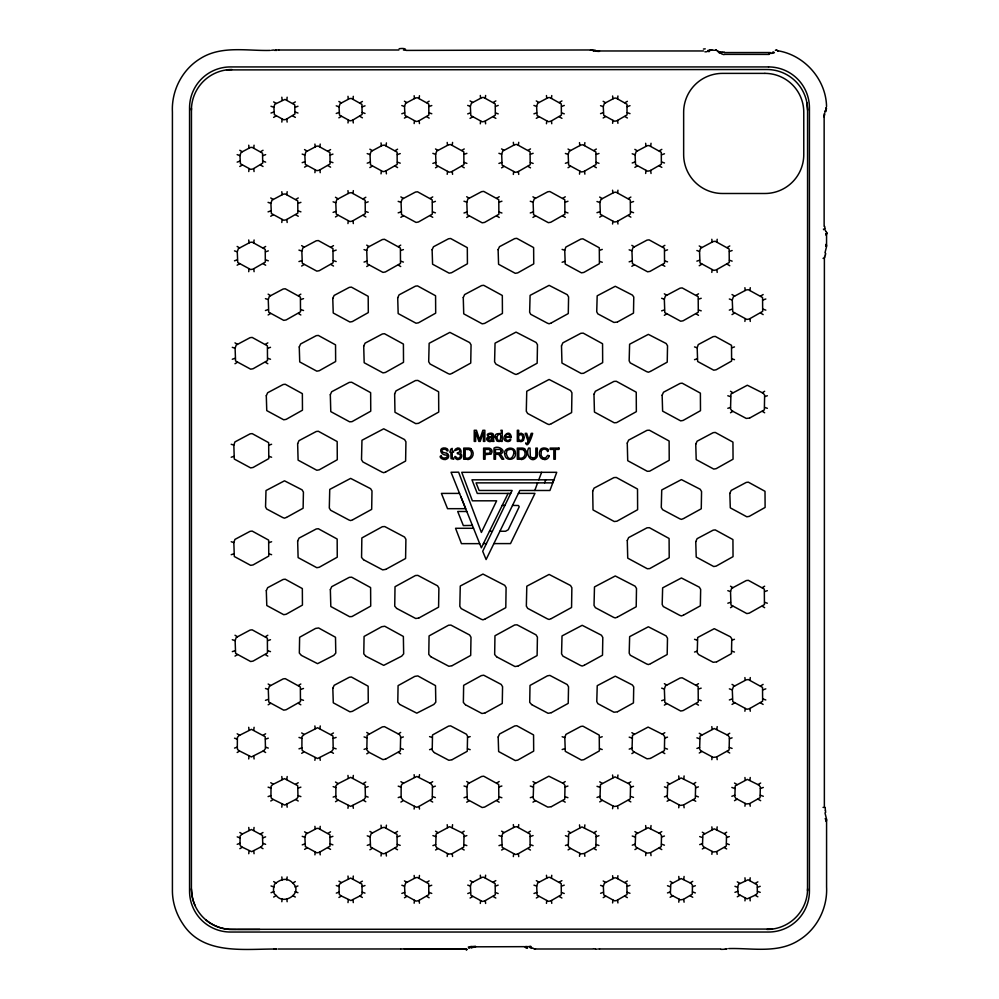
<?xml version="1.0" encoding="UTF-8"?>
<svg xmlns="http://www.w3.org/2000/svg" width="999" height="999" viewBox="0 0 999 999"><rect width="100%" height="100%" fill="white"/><g stroke="black" fill="none" stroke-linecap="round" stroke-linejoin="round"><path stroke-width="1.5" d="M233.828 445.117L234.927 441.92L250.075 433.866L252.16 433.616L268.669 442.657L268.781 458.628L253.059 467.482L250.649 467.894L234.29 459.053L233.828 445.117L231.206 444.28M233.841 542.582L234.94 539.398L250.075 531.331L252.16 531.081L268.656 540.122L268.768 556.081L253.059 564.934L250.649 565.347L234.303 556.505L233.841 542.582L231.219 541.745M235.102 348.251L236.201 345.067L250.075 337.674L252.16 337.425L267.395 345.804L267.507 360.564L253.059 368.756L250.649 369.168L235.564 360.989L235.102 348.251L232.292 347.327M235.127 640.646L236.226 637.462L250.075 630.082L252.16 629.832L267.37 638.199L267.47 652.934L253.059 661.101L250.649 661.513L235.589 653.358L235.127 640.646L232.317 639.722M237.275 251.823L238.361 248.626L250.075 242.395L252.16 242.145L265.222 249.363L265.334 262.088L253.059 269.118L250.649 269.53L237.737 262.5L237.275 251.823L234.503 250.874M239.31 750.836L237.637 749.587L237.312 747.876L237.387 737.412L238.986 735.601L251.411 729.332L265.185 736.688L265.472 748.551L263.823 750.661L251.411 756.942L239.66 751.023L237.188 752.497M239.972 155.632L241.059 152.435L250.374 147.49L252.16 147.377L262.525 153.172L262.725 163.112L253.059 168.956L250.649 169.368L240.434 163.774L239.972 155.632L237.163 154.633M242.02 847.027L240.334 845.766L240.022 844.068L240.085 836.151L241.696 834.34L251.411 829.495L262.475 835.414L262.762 844.742L261.426 846.677L251.648 851.672L242.357 847.202L239.835 848.675M268.256 299.563L269.355 296.366L283.154 289.023L285.239 288.773L300.399 297.103L300.512 311.8L286.139 319.942L283.728 320.354L268.719 312.225L268.256 299.563L265.434 298.639M268.294 689.422L269.393 686.226L283.154 678.908L285.239 678.646L300.349 686.962L300.462 701.623L286.139 709.74L283.728 710.152L268.756 702.047L268.294 689.422L265.472 688.486M270.904 203.346L271.99 200.162L283.154 194.218L285.239 193.956L297.752 200.899L297.864 213.099L286.139 219.83L283.728 220.242L271.366 213.511L270.904 203.346L268.057 202.36M272.952 799.312L271.266 798.051L270.954 796.353L271.016 786.413L272.627 784.602L284.49 778.621L297.702 785.676L297.989 797.027L296.653 798.963L284.727 805.094L273.289 799.487L270.754 800.998M273.901 107.305L274.75 104.283L284.977 99.413L294.755 104.845L294.942 113.986L286.139 119.368L283.728 119.793L274.363 114.648L273.901 107.305L270.991 106.256M275.949 895.354C272.327 893.356 273.414 887.449 274.588 884.165C280.182 879.282 287.25 876.797 293.019 883.291C303.284 892.969 283.853 905.818 276.286 895.529L273.664 897.052M301.835 251.074L302.934 247.877L316.233 240.796L318.319 240.547L332.967 248.614L333.079 262.837L319.218 270.717L316.808 271.129L302.297 263.261L301.835 251.074L298.951 250.1M303.883 751.585L302.197 750.336L301.885 747.876L301.96 736.663L303.883 734.677L317.57 727.734L332.929 735.938L333.216 749.3L331.568 751.41L317.57 758.528L304.22 751.772L301.686 753.321M304.832 155.02L305.931 151.836L316.533 146.204L318.319 146.091L329.97 152.572L330.082 163.961L319.218 170.242L316.808 170.654L305.307 164.385L304.832 155.02L302.185 154.096M304.895 837.274L305.981 834.078L316.533 828.483L318.319 828.371L329.92 834.814L330.02 846.153L319.218 852.409L316.808 852.821L305.357 846.578L304.895 837.274L302.235 836.338M335.789 202.747L336.875 199.563L349.3 192.944L351.398 192.682L365.172 200.3L365.284 213.699L352.297 221.104L349.887 221.528L336.251 214.111L335.789 202.747L333.104 201.835M337.837 799.899L336.163 798.651L335.839 796.952L335.914 785.813L337.512 784.003L350.637 777.347L365.122 785.077L365.409 797.627L363.773 799.724L350.637 806.38L338.174 800.087L335.514 801.697M339.036 106.818L340.135 103.634L349.6 98.601L351.398 98.476L361.925 104.371L362.125 114.46L352.297 120.392L349.887 120.804L339.498 115.122L339.036 106.818L336.251 105.832M341.096 895.828L339.41 894.58L339.098 892.869L339.161 884.802L340.771 882.991L350.637 878.059L361.875 884.078L362.162 893.543L360.826 895.479L350.886 900.561L341.433 896.016L338.923 897.477M366.733 250.474L367.832 247.29L382.38 239.535L384.478 239.285L400.387 248.027L400.487 263.424L385.377 271.965L382.967 272.377L367.195 263.848L366.733 250.474L364.036 249.6M368.793 752.172L366.82 749.899L367.108 735.351L382.38 726.897L384.478 726.635L399.55 734.615L400.636 736.7L400.324 750.923L386.064 758.853M370.03 154.57L371.128 151.386L382.38 145.379L384.478 145.13L397.09 152.11L397.202 164.41L385.377 171.204L382.967 171.616L370.492 164.835L370.03 154.57L367.207 153.596M370.092 836.812L371.178 833.628L382.38 827.659L384.478 827.409L397.028 834.365L397.14 846.603L385.377 853.371L382.967 853.783L370.554 847.027L370.092 836.812L367.257 835.838M401.061 202.335L402.147 199.138L415.459 192.058L417.557 191.796L432.217 199.875L432.33 214.111L418.456 221.99L416.046 222.415L401.523 214.535L401.061 202.335L398.176 201.373M403.121 800.324L401.123 797.714L401.148 785.689L402.21 783.928L416.795 776.46L430.482 783.403L432.455 785.689L432.267 798.85L419.143 806.33L419.493 809.053M404.508 106.493L405.606 103.309L415.759 97.914L417.557 97.79L428.771 104.046L428.883 115.022L418.456 121.079L416.046 121.491L404.97 115.447L404.508 106.493L401.798 105.544M404.558 886.2L405.656 883.016L415.759 877.646L417.557 877.534L428.708 883.753L428.821 894.679L418.456 900.698L416.046 901.11L405.032 895.104L404.558 886.2L401.848 885.251M434.178 752.534L432.217 750.249L432.505 734.989L448.539 726.123L450.636 725.873L466.483 734.253L467.557 736.338L467.257 751.285L452.222 759.615M435.626 154.308L436.713 151.111L448.539 144.818L450.636 144.555L463.811 151.848L463.923 164.685L451.536 171.778L449.125 172.19L436.088 165.097L435.626 154.308L432.867 153.359M451.873 853.758L448.539 854.095L436.775 847.826L435.714 846.066L436.138 833.89L449.637 826.697L462.699 833.191L464.036 835.127L463.748 847.09L452.222 853.571L452.572 856.505M466.808 202.148L467.907 198.951L481.618 191.646L483.716 191.396L498.776 199.688L498.888 214.298L484.615 222.402L482.192 222.814L467.27 214.723L466.808 202.148L463.986 201.211M466.87 786.925L467.969 783.74L481.618 776.473L483.716 776.211L498.713 784.477L498.826 799.038L484.615 807.092L482.192 807.517L467.332 799.45L466.87 786.925L464.036 785.988M470.354 106.356L471.453 103.159L481.918 97.602L483.716 97.49L495.229 103.896L495.342 115.172L484.615 121.379L482.192 121.803L470.816 115.584L470.354 106.356L467.682 105.419M470.417 886.063L471.516 882.866L481.918 877.347L483.716 877.234L495.167 883.603L495.279 894.817L484.615 900.998L482.192 901.423L470.879 895.241L470.417 886.063L467.744 885.114M501.66 154.246L502.759 151.061L514.697 144.693L516.783 144.443L530.082 151.798L530.194 164.735L517.694 171.89L515.272 172.303L502.122 165.16L501.66 154.246L498.926 153.309M501.723 836.5L502.822 833.303L514.697 826.972L516.783 826.722L530.019 834.04L530.132 846.927L517.694 854.045L515.272 854.47L502.185 847.352L501.723 836.5L498.976 835.551M533.104 202.21L534.203 199.013L547.777 191.783L549.862 191.533L564.797 199.75L564.91 214.236L550.761 222.265L548.351 222.677L533.566 214.66L533.104 202.21L530.257 201.261M551.098 806.78L547.777 807.117L534.527 800.099L533.191 798.164L533.628 784.34L548.863 776.211L563.686 783.628L565.022 785.564L564.735 799.188L551.448 806.605M536.613 106.406L537.712 103.209L548.076 97.702L549.862 97.59L561.288 103.946L561.401 115.122L550.761 121.279L548.351 121.691L537.075 115.547L536.613 106.406L533.928 105.457M536.675 886.113L537.774 882.916L548.076 877.447L549.862 877.334L561.226 883.653L561.338 894.779L550.761 900.898L548.351 901.323L537.137 895.191L536.675 886.113L533.99 885.164M564.747 250.262L565.846 247.078L580.856 239.086L582.941 238.836L599.3 247.802L599.412 263.649L583.841 272.427L581.43 272.839L565.209 264.061L564.747 250.262L562.112 249.413M564.81 737.587L565.909 734.402L580.856 726.435L582.941 726.186L599.25 735.139L599.363 750.911L583.841 759.665L581.43 760.077L565.272 751.335L564.81 737.587L562.162 736.738M568.169 154.408L569.255 151.224L580.856 145.042L582.941 144.793L595.891 151.96L596.003 164.573L583.841 171.541L581.43 171.953L568.631 164.997L568.169 154.408L565.384 153.459M584.178 853.533L580.856 853.87L569.318 847.714L568.256 845.953L568.681 834.003L581.942 826.935L594.78 833.303L596.116 835.226L595.841 846.99L584.527 853.346L584.877 856.305M599.912 202.51L601.011 199.325L613.935 192.445L616.021 192.195L630.307 200.062L630.406 213.936L616.92 221.603L614.51 222.015L600.374 214.348L599.912 202.51L596.977 201.523M617.257 806.131L613.935 806.468L601.061 799.612L599.999 797.851L600.436 784.64L615.022 776.872L629.195 783.94L630.531 785.876L630.244 798.888L617.607 805.943L617.956 808.715M603.271 106.643L604.37 103.446L614.235 98.202L616.021 98.089L626.947 104.183L627.047 114.885L616.608 120.941L614.51 121.191L603.733 115.31L603.271 106.643L600.536 105.669M603.334 886.35L604.42 883.153L614.235 877.946L616.021 877.834L626.885 883.89L626.997 894.542L616.608 900.561L614.51 900.823L603.796 894.954L603.334 886.35L600.586 885.364M631.942 250.749L633.029 247.565L647.015 240.122L649.1 239.86L664.435 248.289L664.547 263.162L649.999 271.391L647.589 271.803L632.404 263.574L631.942 250.749L629.145 249.837M650.337 758.466L647.015 758.803L633.366 751.56L632.03 749.625L632.454 735.414L648.101 727.085L663.324 734.715L664.672 736.65L664.385 750.649L650.686 758.278M635.089 154.783L636.188 151.586L647.315 145.679L649.1 145.567L661.276 152.323L661.388 164.211L649.999 170.767L647.589 171.179L635.551 164.623L635.089 154.783L632.205 153.771M650.337 852.759L647.015 853.096L636.238 847.352L635.189 845.591L635.614 834.365L648.101 827.709L660.164 833.666L661.513 835.589L661.226 846.628L650.686 852.572L651.036 855.644M664.335 299.163L665.421 295.966L680.082 288.162L682.18 287.912L698.189 296.703L698.301 312.212L683.079 320.804L680.669 321.216L664.797 312.625L664.335 299.163L661.638 298.289M664.372 689.023L665.471 685.826L680.082 678.046L682.18 677.797L698.151 686.563L698.264 702.022L683.079 710.601L680.669 711.013L664.834 702.447L664.372 689.023L661.675 688.149M683.416 805.044L680.082 805.381L668.306 799.1L667.245 797.339L667.669 785.152L681.181 777.959L694.268 784.452L695.604 786.388L695.316 798.376L683.766 804.857L684.115 807.779M683.416 899.375L680.381 899.849L671.44 895.092L670.379 893.331L670.804 884.09L681.181 878.558L691.133 883.391L692.469 885.326L692.295 894.13L683.766 899.187L684.078 902.184M697.177 347.777L698.264 344.58L713.161 336.651L715.259 336.401L731.505 345.317L731.618 361.051L716.158 369.767L713.748 370.192L697.639 361.476L697.177 347.777L694.517 346.915M716.495 661.937L713.161 662.275L698.576 654.545L697.24 652.609L697.664 637.512L714.26 628.683L730.419 636.813L731.768 638.748L731.48 653.633L716.845 661.763M699.537 251.423L700.624 248.239L713.161 241.558L715.259 241.308L729.145 248.976L729.258 262.475L716.158 269.942L713.748 270.367L699.999 262.899L699.537 251.423L696.865 250.524M716.495 757.03L713.161 757.367L700.674 750.711L699.612 748.95L700.037 736.088L714.26 728.521L728.046 735.389L729.395 737.324L729.108 749.974L716.845 756.842L717.195 759.665M716.495 851.623L713.161 851.96L703.533 846.827L702.472 845.067L702.896 834.902L714.26 828.833L725.199 834.19L726.535 836.126L726.248 846.091L716.845 851.448L717.157 854.32M749.575 418.082L746.241 418.419L731.867 410.789L730.531 408.853L730.956 393.968L747.339 385.239L763.286 393.256L764.635 395.192L764.347 409.89L749.924 417.894M730.519 591.545L731.618 588.361L746.241 580.569L748.338 580.319L764.322 589.098L764.435 604.57L749.238 613.161L746.827 613.573L730.981 604.994L730.519 591.545L727.821 590.671M732.267 300L733.366 296.803L746.241 289.947L748.338 289.698L762.562 297.54L762.674 311.363L749.238 319.018L746.827 319.43L732.742 311.788L732.267 300L729.32 299.001M732.304 689.859L733.403 686.663L746.241 679.832L748.338 679.57L762.524 687.399L762.637 701.186L749.238 708.815L746.827 709.24L732.766 701.61L732.304 689.859L729.357 688.86M749.575 803.621L746.241 803.958L735.888 798.438L734.827 796.678L735.252 785.826L747.339 779.382L759.003 785.127L760.339 787.062L760.052 797.702L749.924 803.433L750.237 806.218M737.662 887.299L738.511 884.277L748.076 879.769L757.18 884.839L757.379 893.343L755.494 895.067L747.09 898.888L738.298 894.192L737.662 887.299L734.952 886.313M824.15 117.308L824.138 226.411M824.387 257.03L824.362 807.392L823.064 807.392M824.974 252.884L826.548 246.616L826.573 233.504M195.13 905.656A40.447 40.447 0 0 1 192.208 896.29L191.408 888.823L191.458 108.179M807.529 890.796L807.579 110.14L806.88 102.66M824.15 116.346L824.15 117.108M492.22 436.138L492.207 436.226A14.173 14.173 0 0 1 489.772 436.725L489.223 436.838A6.568 6.568 0 0 0 488.486 436.988M511.338 437.562C508.741 436.675 503.184 437.2 506.431 440.072C507.117 440.547 508.091 440.609 508.828 440.209C511.401 436.975 511.638 441.633 508.091 441.583C497.627 440.784 509.84 426.286 511.338 437.362M728.721 948.575C751.997 947.901 777.846 953.77 798.863 940.259C816.995 929.207 827.671 907.979 826.573 886.887L826.573 819.33L824.987 812.849M744.954 900.861L745.242 898.026M749.924 880.619L750.199 877.796M281.83 901.71L282.143 898.638M286.825 880.007L287.138 876.935M281.83 122.078L282.143 119.006M286.825 100.275L287.138 97.215M678.771 902.184L679.083 899.187M683.766 879.457L684.078 876.46M248.751 171.553L249.063 168.594M253.746 148.152L254.058 145.205M248.751 853.72L249.063 850.761M253.746 830.419L254.058 827.459M347.989 122.964L348.301 120.03M352.984 99.263L353.296 96.329M347.989 902.596L348.301 899.662M352.984 878.995L353.296 876.048M612.612 123.302L612.924 120.417M617.607 98.864L617.919 95.991M612.612 902.934L612.924 900.049M617.607 878.608L617.919 875.711M414.148 123.564L414.46 120.717M419.143 98.576L419.455 95.729M414.148 903.196L414.46 900.336M419.143 878.308L419.455 875.461M711.85 854.32L712.162 851.448M716.845 829.744L717.157 826.872M314.91 854.844L315.222 852.047M319.905 829.145L320.217 826.348M480.307 123.826L480.619 121.029M485.302 98.264L485.614 95.454M546.453 123.739L546.765 120.916M551.448 98.364L551.76 95.554M480.307 903.458L480.619 900.648M485.302 878.009L485.614 875.186M546.453 903.371L546.765 900.536M551.448 878.109L551.76 875.286M314.91 172.665L315.222 169.88M319.905 146.865L320.217 144.081M744.929 806.218L745.242 803.433M749.924 780.294L750.237 777.509M645.654 173.476L646.003 170.404M650.686 146.341L651.036 143.282M645.654 855.644L646.003 852.572M650.686 828.621L651.036 825.549M281.793 222.49L282.143 219.468M286.825 194.743L287.175 191.721M281.793 807.204L282.143 804.183M286.825 779.545L287.175 776.523M381.031 856.018L381.381 853.009M386.064 828.183L386.413 825.174M381.031 173.851L381.381 170.841M386.064 145.904L386.413 142.907M248.714 271.691L249.063 268.756M253.746 242.919L254.096 239.985M248.714 758.953L249.063 756.018M253.746 730.257L254.096 727.309M447.19 856.505L447.54 853.571M452.222 827.609L452.572 824.687M579.495 174.138L579.845 171.179M584.527 145.567L584.877 142.62M579.495 856.305L579.845 853.346M584.527 827.846L584.877 824.887M678.733 807.779L679.083 804.857M683.766 778.87L684.115 775.948M447.19 174.326L447.54 171.416M452.222 145.342L452.572 142.42M513.336 174.425L513.686 171.528M518.369 145.217L518.731 142.32M513.336 856.605L513.686 853.695M518.369 827.497L518.731 824.587M347.952 223.576L348.301 220.742M352.984 193.456L353.334 190.634M347.952 808.291L348.301 805.456M352.984 778.271L353.334 775.436M711.812 272.402L712.162 269.593M716.845 242.083L717.195 239.273M711.812 759.665L712.162 756.842M716.845 729.432L717.195 726.61M457.367 452.772C456.418 454.782 460.389 453.059 460.327 455.532C461.001 457.904 457.217 459.49 456.206 457.117C452.959 454.27 455.781 461.026 458.841 459.378C461.588 459.153 463.024 455.007 460.514 453.496C462.212 451.948 460.164 445.217 455.482 449.125C451.91 453.671 462.387 445.179 459.165 452.322A2.86 2.86 0 0 1 457.592 452.784M612.574 808.715L612.924 805.943M617.607 777.784L617.956 775.012M744.892 321.428L745.242 318.656M749.924 290.472L750.274 287.7M744.892 711.238L745.242 708.466M749.924 680.344L750.274 677.572M612.574 224.001L612.924 221.241M617.607 192.969L617.956 190.21M314.872 760.314L315.222 757.604M319.905 728.671L320.254 725.948M414.11 809.053L414.46 806.33L403.459 800.499L400.911 802.047M419.143 777.397L419.493 774.675M825.773 109.016L825.811 108.754A17.682 0.974 89.9 0 1 825.873 108.391L825.923 108.217M541.258 451.311L541.033 455.219L542.682 457.704L545.466 458.029L547.714 455.332L549.188 455.706M528.146 441.758L527.984 442.207A4.446 4.446 0 0 1 527.722 442.819M534.827 490.484L537.574 482.867M528.221 441.558L525.212 433.341L526.685 433.341L528.946 439.885L531.231 433.341L532.604 433.341C533.254 432.205 527.872 450.025 525.774 443.231M544.592 482.867L545.741 479.82M538.773 479.82L541.633 472.315M826.148 110.802L825.661 111.788M510.714 493.419L508.104 493.431L481.356 547.802L460.814 496.565M824.687 111.888L824.924 111.413A8.779 2.36 -74 0 1 825.486 110.727M523.426 440.322L524.313 437.512L523.613 434.59L521.091 433.166L518.693 434.253L518.693 430.282L517.332 430.282L517.332 441.408L518.593 441.408L518.593 440.397M696.178 295.267L698.513 293.806M664.335 315.322L666.67 313.861M762.324 392.732L764.66 391.271M730.494 412.774L732.841 411.326M762.299 587.662L764.647 586.201M730.519 607.692L732.854 606.231M398.364 246.591L400.724 245.13M366.72 266.546L369.081 265.085M398.314 733.915L400.674 732.442M366.77 753.82L369.131 752.359L382.967 759.627L385.714 759.04M696.128 685.127L698.476 683.666M664.372 705.144L666.72 703.683M265.372 344.368L267.832 342.857M234.99 363.736L237.437 362.225M662.412 246.853L664.847 245.354M631.843 266.308L634.278 264.81M265.347 636.763L267.807 635.252M235.015 656.106L237.475 654.595M662.362 734.178L664.81 732.679M631.88 753.596L634.328 752.085M298.376 295.667L300.836 294.156M268.132 314.972L270.592 313.461M496.753 198.252L499.238 196.728M466.67 217.482L469.155 215.959M562.774 198.314L565.272 196.791M532.942 217.42L535.439 215.896M298.339 685.526L300.811 684.015M268.169 704.794L270.642 703.284M496.703 783.041L499.188 781.518M466.72 802.209L469.205 800.686M330.956 247.178L333.491 245.629M301.636 266.034L304.171 264.485M430.194 198.439L432.729 196.89M400.861 217.32L403.396 215.772M562.724 783.104L565.222 781.568M532.991 802.16L535.501 800.624M330.906 734.502L333.454 732.954M430.144 783.228L432.679 781.68M628.284 198.626L630.869 197.053M599.662 217.158L602.247 215.584M760.551 296.104L763.149 294.53M732.017 314.598L734.615 313.024M760.514 685.963L763.111 684.39M732.042 704.42L734.652 702.846M628.221 783.416L630.819 781.83M599.712 801.897L602.31 800.324M363.161 198.863L365.821 197.253M335.464 216.958L338.124 215.347M727.122 247.54L729.769 245.941M699.225 265.734L701.872 264.136M363.112 783.641L365.771 782.03M727.085 734.852L729.732 733.254M699.263 753.009L701.922 751.41M263.199 247.927L265.659 246.453M237.15 265.21L239.61 263.736M461.788 150.412L464.235 148.951M435.514 167.795L437.962 166.333M528.059 150.362L530.494 148.901M501.573 167.844L504.008 166.396M461.738 832.654L464.185 831.193M435.576 849.999L438.024 848.526M528.009 832.604L530.444 831.143M501.623 850.049L504.058 848.588M693.294 783.928L695.741 782.454M667.107 801.273L669.555 799.812M593.868 150.524L596.341 149.038M568.031 167.707L570.504 166.234M263.162 735.252L265.622 733.778M593.818 832.766L596.291 831.293M568.081 849.899L570.566 848.426M295.729 199.463L298.264 197.952M270.717 216.259L273.239 214.748M395.067 150.674L397.577 149.188M369.855 167.57L372.377 166.071M295.679 784.24L298.214 782.729M395.017 832.929L397.527 831.43M369.905 849.762L372.427 848.263M659.253 150.886L661.825 149.363M634.865 167.382L637.437 165.859M659.203 833.129L661.775 831.605M634.914 849.587L637.487 848.051M327.947 151.136L330.582 149.575M304.545 167.17L307.18 165.609M327.897 833.378L330.544 831.817M304.583 849.375L307.23 847.814M758.029 784.59L760.664 783.041M734.502 800.686L737.125 799.138M426.748 102.61L429.17 101.186M404.42 118.107L406.843 116.683M493.206 102.46L495.866 100.899M470.042 118.394L472.702 116.821M559.265 102.51L561.938 100.936M536.288 118.344L538.961 116.783M493.156 882.167L495.816 880.606M470.092 898.039L472.752 896.478M559.203 882.217L561.888 880.643M536.338 898.001L539.01 896.428M624.924 102.747L627.384 101.311M603.159 117.982L605.606 116.546M426.698 882.317L429.12 880.893M404.47 897.764L406.905 896.328M624.862 882.454L627.335 881.006M603.209 897.639L605.669 896.19M724.225 833.666L726.673 832.229M702.322 848.963L704.77 847.527M260.502 151.736L263.024 150.275M239.785 166.483L242.307 165.01M359.915 102.934L362.412 101.473M338.873 117.82L341.371 116.359M359.852 882.641L362.362 881.168M260.464 833.978L262.987 832.504M690.172 882.854L692.732 881.368M670.117 897.277L672.677 895.791M292.732 103.409L295.354 101.898M273.614 117.395L276.236 115.884M292.682 883.116L295.304 881.593M755.157 883.403L757.854 881.855M737.299 896.802L739.997 895.241M452.222 373.276L470.741 363.087L471.053 344.855L469.692 342.595L449.875 332.38L429.145 343.294L428.696 361.738L430.057 363.998L448.226 373.638L449.875 374.213L451.873 373.464M551.448 322.839L568.281 313.561L568.581 296.928L567.22 294.668L549.113 285.352L530.094 295.367L529.645 312.2L530.719 314.298L547.452 323.201L549.113 323.776L551.098 323.027M518.369 373.551L537.162 363.211L537.474 344.73L536.113 342.47L516.033 332.118L495.042 343.169L494.592 361.863L495.954 364.123L514.373 373.901L516.033 374.475L518.031 373.726M617.607 321.903L633.491 313.112L633.778 297.04L632.442 295.105L615.272 286.288L597.177 295.816L596.728 311.763L597.814 313.848L613.935 322.427L617.257 322.09M286.825 517.232L303.122 508.229L303.421 492.095L302.06 489.835L284.49 480.819L265.996 490.546L265.547 506.868L266.633 508.966L282.829 517.594L284.49 518.156L286.476 517.407M386.064 471.778L405.619 461.038L405.931 441.82L404.57 439.572L383.716 428.808L361.963 440.272L361.513 459.677L362.874 461.938L382.068 472.127L383.716 472.702L385.714 471.953M352.984 519.642L371.678 509.365L371.99 490.959L370.629 488.698L350.637 478.396L329.745 489.41L329.295 508.004L330.657 510.264L348.988 520.004L350.637 520.566L352.635 519.83M551.448 423.651L571.615 412.587L571.928 392.807L570.566 390.547L549.113 379.47L526.748 391.258L526.298 411.238L527.659 413.499L547.452 424.013L549.113 424.575L551.098 423.838M650.686 371.291L667.232 362.15L667.532 345.791L666.171 343.531L648.351 334.365L629.607 344.23L629.158 360.801L630.232 362.887L646.69 371.653L648.351 372.215L650.337 371.478M386.064 569.205L405.594 558.491L405.906 539.298L404.545 537.037L384.752 526.56L382.38 526.698L361.85 537.949L361.563 557.454L363.524 559.74M419.143 617.844L438.586 607.167L438.886 588.074L437.537 585.814L417.832 575.374L415.459 575.524L395.017 586.713L394.73 606.143L396.69 608.428M485.302 618.893L505.794 607.667L506.093 587.574L504.732 585.314L482.954 574.063L460.264 586.026L459.815 606.318L461.176 608.578L481.293 619.255L482.954 619.83L484.952 619.08M683.766 518.431L701.261 508.791L701.56 491.533L700.212 489.273L681.418 479.607L661.725 489.972L661.276 507.442L662.637 509.702L679.77 518.793L681.418 519.368L683.416 518.618M452.222 665.609L470.691 655.444L470.991 637.262L469.63 635.002L450.911 625.087L448.539 625.224L429.071 635.901L428.783 654.42L430.744 656.693M551.448 618.518L571.565 607.492L571.865 587.749L570.516 585.501L549.113 574.437L526.798 586.201L526.348 606.131L527.709 608.391L547.452 618.881L549.113 619.442L551.098 618.706M518.369 665.871L537.112 655.569L537.412 637.137L536.051 634.877L517.07 624.825L514.697 624.962L494.955 635.776L494.667 654.545L496.64 656.818M617.607 616.995L636.201 606.768L636.5 588.473L635.152 586.213L615.272 575.973L594.48 586.925L594.03 605.419L595.392 607.679L613.611 617.357L615.272 617.919L617.257 617.182M485.302 712.824L502.26 703.458L502.572 686.7L501.211 684.44L483.716 675.212L481.293 675.624L463.648 685.339L463.361 702.434L465.334 704.72M584.527 665.109L602.509 655.207L602.809 637.487L601.46 635.227L582.192 625.312L562.012 635.938L561.563 653.858L562.924 656.118L580.531 665.471L582.192 666.033L584.178 665.297M683.766 614.984L700.349 605.831L700.661 589.41L699.3 587.162L681.418 577.971L662.637 587.862L662.187 604.47L663.274 606.555L679.77 615.347L681.418 615.921L683.416 615.172M551.448 712.624L568.219 703.371L568.531 686.788L567.17 684.527L549.862 675.411L547.452 675.824L530.007 685.439L529.72 702.347L531.68 704.62M650.686 663.636L667.182 654.52L667.494 638.186L666.133 635.926L648.351 626.785L629.645 636.638L629.195 653.159L630.282 655.244L646.69 663.985L648.351 664.56L650.337 663.811M617.607 711.7L633.441 702.934L633.728 686.9L632.392 684.977L615.272 676.186L597.227 685.676L596.778 701.573L597.864 703.671L613.935 712.212L617.257 711.875M385.714 569.393L382.679 569.867L363.861 559.915M418.793 618.031L415.759 618.506L397.028 608.603M451.873 665.784L448.838 666.258L431.081 656.88M518.031 666.046L514.997 666.533L496.978 657.005M484.952 713.011L481.918 713.486L465.671 704.894M451.873 759.802L448.838 760.276L434.515 752.722M551.098 712.811L548.076 713.286L532.017 704.807M418.793 806.518L416.795 807.267L414.46 806.33M468.818 948.288L469.867 947.901M734.952 892.344L737.662 891.358M757.504 887.299L760.214 886.313M270.991 113.037L273.901 111.988M295.08 107.305L297.977 106.256M271.041 892.694L273.951 891.645M295.03 887.012L297.927 885.951M667.494 892.919L670.341 891.895M692.507 886.75L695.354 885.726M336.251 113.461L339.036 112.462M362.25 106.818L365.035 105.832M237.163 162.125L239.972 161.114M262.849 155.632L265.647 154.633M237.213 844.317L240.01 843.318M262.799 837.874L265.609 836.862M336.301 893.118L339.086 892.119M362.2 886.525L364.985 885.526M600.536 113.624L603.271 112.65M627.26 106.643L630.007 105.669M699.7 844.605L702.434 843.631M726.573 837.549L729.295 836.588M600.586 893.281L603.334 892.307M627.21 886.35L629.957 885.364M401.798 113.749L404.508 112.787M429.095 106.493L431.793 105.544M401.848 893.406L404.558 892.444M429.033 886.2L431.743 885.251M533.99 893.481L536.675 892.532M561.55 886.113L564.235 885.164M302.185 162.662L304.832 161.726M330.294 155.02L332.942 154.096M467.682 113.874L470.354 112.937M495.554 106.356L498.226 105.419M533.928 113.836L536.613 112.887M561.613 106.406L564.285 105.457M302.235 844.854L304.895 843.918M330.232 837.274L332.892 836.338M731.842 796.278L734.789 795.241M760.376 788.486L763.311 787.449M467.744 893.531L470.417 892.582M495.492 886.063L498.164 885.114M488.486 436.988C483.728 438.361 489.21 444.205 492.32 440.422A2.947 2.947 0 0 0 492.594 441.421L494.03 441.408A2.985 2.985 0 0 1 493.656 440.297A11.151 11.151 0 0 1 493.618 439.435L493.593 435.889A6.356 6.356 0 0 0 493.531 434.952C493.556 431.431 484.265 433.891 488.174 435.826M632.205 162.974L635.089 161.975M661.6 154.783L664.485 153.771M632.255 845.179L635.152 844.167M661.538 837.025L664.435 836.013M367.207 163.162L370.03 162.175M397.415 154.57L400.237 153.596M268.057 211.85L270.904 210.864M298.077 203.346L300.911 202.36M268.107 796.59L270.954 795.591M298.027 788.136L300.874 787.15M367.257 845.354L370.092 844.367M397.352 836.812L400.187 835.838M234.503 260.801L237.275 259.852M265.547 251.823L268.319 250.874M565.384 163.299L568.169 162.338M596.216 154.408L599 153.459M234.54 748.089L237.312 747.127M265.497 739.135L268.281 738.186M565.434 845.491L568.219 844.53M596.153 836.663L598.95 835.701M432.867 163.386L435.626 162.45M464.135 154.308L466.883 153.359M498.926 163.436L501.66 162.5M530.407 154.246L533.141 153.309M432.917 845.591L435.676 844.642M464.073 836.55L466.833 835.601M498.976 845.629L501.723 844.692M530.344 836.5L533.091 835.551M664.447 796.865L667.207 795.916M695.641 787.811L698.401 786.862M333.104 212.362L335.789 211.463M365.497 202.747L368.181 201.835M696.865 261.139L699.537 260.24M729.47 251.423L732.13 250.524M333.154 797.102L335.839 796.191M365.447 787.537L368.132 786.625M696.915 748.426L699.575 747.514M729.42 738.748L732.092 737.849M729.32 310.127L732.267 309.128M762.886 300L765.833 299.001M729.357 699.949L732.304 698.95M762.849 689.859L765.808 688.86M597.015 797.414L599.962 796.428M630.569 787.299L633.516 786.313M596.977 212.687L599.912 211.688M630.619 202.51L633.566 201.523M398.176 212.837L401.061 211.875M432.542 202.335L435.427 201.373M298.951 261.563L301.835 260.602M333.291 251.074L336.176 250.1M298.988 748.838L301.885 747.876M333.241 738.386L336.139 737.424M398.214 797.577L401.111 796.615M432.48 787.125L435.377 786.151M463.986 212.999L466.808 212.063M499.1 202.148L501.923 201.211M530.257 212.949L533.104 212M565.122 202.21L567.969 201.261M464.036 797.739L466.87 796.802M499.038 786.925L501.873 785.988M530.307 797.677L533.166 796.74M565.059 787L567.919 786.051M265.434 310.502L268.256 309.565M300.711 299.563L303.534 298.639M232.292 359.253L235.102 358.329M267.72 348.251L270.517 347.327M629.145 261.838L631.942 260.914M664.747 250.749L667.544 249.837M232.317 651.623L235.127 650.699M267.682 640.646L270.492 639.722M265.472 700.324L268.294 699.387M300.674 689.422L303.496 688.486M629.195 749.113L631.992 748.201M664.697 738.074L667.494 737.15M271.553 50.275L273.689 49.987M364.036 262.075L366.733 261.189M400.699 250.474L403.409 249.6M661.638 310.839L664.335 309.977M698.513 299.163L701.211 298.289M727.809 408.304L730.494 407.43M764.66 396.615L767.357 395.754M727.821 603.209L730.519 602.335M764.647 591.545L767.332 590.671M364.073 749.35L366.795 748.463M400.649 737.799L403.359 736.925M661.675 700.661L664.372 699.787M698.476 689.023L701.173 688.149M694.517 359.665L697.177 358.816M731.83 347.777L734.49 346.915M694.542 652.035L697.202 651.173M731.792 640.172L734.452 639.31M562.112 262.25L564.747 261.401M599.625 250.262L602.272 249.413M231.206 457.23L233.828 456.393M268.981 445.117L271.603 444.28M231.219 554.682L233.841 553.846M268.981 542.582L271.603 541.745M562.162 749.525L564.81 748.676M599.575 737.587L602.222 736.738M429.57 749.662L432.18 748.825M467.569 737.437L470.179 736.613M727.222 948.725L725.349 948.963M407.018 948.725L405.369 948.938M547.552 451.498C551.448 448.713 541.171 445.716 540.009 450.549C538.124 454.07 540.134 460.002 544.805 459.428M772.814 52.135L773.726 51.96M707.742 50.512L709.465 50.2M709.565 50.175L710.526 50.025M226.511 69.893L766.945 69.518A40.634 40.634 0 0 1 807.579 110.14M772.477 929.07L229.233 929.332A40.447 40.447 0 0 1 206.106 920.079M707.604 51.274L708.766 51.186M406.094 50.412L592.457 49.962M534.515 949L592.869 948.988M277.947 949.025L400.636 948.963M597.877 948.988L599.562 948.963M472.377 525.412L463.336 525.574L457.704 511.488L466.795 511.488M404.32 949L464.997 948.75A10.577 0.837 0 0 0 465.659 948.95M703.496 50.961L600.811 50.974A9.653 4.645 0 0 1 599.512 51.011M724.387 54.371L768.706 54.408M489.473 531.306L492.382 531.293M499.9 531.268L505.581 531.243L508.266 529.72L519.218 506.78L518.444 505.506L512.512 505.419M524.562 946.827L525.212 946.827A9.728 4.333 0 0 1 525.599 946.827M464.997 948.75L406.206 948.863L465.946 949M599.737 948.963L720.616 948.975M278.733 50L275.387 49.95M278.921 50L398.888 50M724.225 52.572L768.843 52.547A6.319 2.622 1.2 0 0 770.291 52.547M823.064 258.341L824.362 258.341M509.902 436.6L505.394 436.6A2.348 2.348 0 0 1 509.565 435.027M467.532 449.413L465.197 449.413L465.197 457.929C469.817 459.752 473.026 454.732 470.829 450.899A2.997 2.997 0 0 0 469.555 449.662M521.116 449.413L518.781 449.413L518.781 457.929C523.339 459.715 526.56 454.87 524.487 451.024M467.732 459.24L463.723 459.24L463.723 448.101L467.557 448.101A6.981 6.981 0 0 1 471.191 448.751M521.328 459.24L517.307 459.24L517.307 448.101L521.141 448.101A6.981 6.981 0 0 1 524.787 448.751M459.54 493.406L441.421 493.406L447.54 508.678L465.659 508.678L451.061 472.265L458.616 472.177L481.381 532.442L496.64 500.811L472.377 500.811L461.75 472.315L556.743 472.315L549.925 490.484L519.805 490.484L486.101 559.552L482.704 551.273L512.137 490.472L479.108 490.472L476.061 482.867L552.659 482.867L553.808 479.82L471.965 479.82L477.285 493.431L508.104 493.431M518.381 493.381L534.964 493.381L510.514 543.593L493.893 543.593M502.21 505.419L504.907 505.419M473.526 528.284L455.556 528.284L461.463 543.643L479.695 543.643M483.429 543.593L486.426 543.593M237.325 929.495L259.84 929.482M236.613 929.495L232.043 929.457A40.634 40.634 0 0 1 191.408 888.823M475.811 946.652L475.487 946.652A8.916 6.231 0 0 0 474.812 946.677M475.512 946.815L524.388 946.665M275.674 948.963A6.356 1.636 -8.9 0 0 276.136 948.975L276.436 949.05C244.505 948.738 202.997 955.556 182.705 923.675C176.061 913.723 172.228 901.797 172.415 889.784L172.415 112.088C171.316 90.996 181.993 69.768 200.125 58.704C221.141 45.205 246.99 51.074 270.267 50.4M532.729 458.104L530.344 456.755L530.044 448.101L528.571 448.101C525.249 454.058 531.418 464.547 536.987 457.08A8.129 8.129 0 0 0 537.275 454.545L537.325 448.101L535.851 448.101L535.851 454.533A8.804 8.804 0 0 1 535.751 455.906L535.314 457.155A1.586 1.586 0 0 1 535.064 457.455A3.571 3.571 0 0 1 532.742 457.992M599.263 51.449L596.74 51.286M275.499 949.025L274.013 948.875M595.466 948.963L593.543 948.738M599.537 50.937L598.638 50.849M403.446 50.012L405.382 50.262M593.906 50.075L595.566 50.362M721.765 52.298L719.804 51.798M429.57 736.613L432.18 737.437M467.569 748.825L470.179 749.662M599.625 261.401L602.272 262.25M268.981 456.393L271.603 457.23M268.981 553.846L271.603 554.682M731.83 358.816L734.49 359.665M694.542 639.31L697.202 640.172M731.792 651.173L734.452 652.035M599.575 748.676L602.222 749.525M698.513 309.977L701.211 310.839M400.699 261.189L403.409 262.075M764.66 407.43L767.357 408.304M727.809 395.754L730.494 396.615M764.647 602.335L767.332 603.209M698.476 699.787L701.173 700.661M400.649 748.463L403.359 749.35M364.073 736.925L366.795 737.799M664.747 260.914L667.544 261.838M300.711 309.565L303.534 310.502M267.72 358.329L270.517 359.253M664.697 748.201L667.494 749.113M629.195 737.15L631.992 738.074M267.682 650.699L270.492 651.623M565.122 212L567.969 212.949M499.1 212.063L501.923 212.999M300.674 699.387L303.496 700.324M499.038 796.802L501.873 797.739M432.542 211.875L435.427 212.837M333.291 260.602L336.176 261.563M565.059 796.74L567.919 797.677M530.307 786.051L533.166 787M333.241 747.876L336.139 748.838M298.988 737.424L301.885 738.386M432.48 796.615L435.377 797.577M398.214 786.151L401.111 787.125M630.619 211.688L633.566 212.687M762.886 309.128L765.833 310.127M762.849 698.95L765.808 699.949M630.569 796.428L633.516 797.414M597.015 786.313L599.962 787.299M729.47 260.24L732.13 261.139M365.497 211.463L368.181 212.362M729.42 747.514L732.092 748.426M696.915 737.849L699.575 738.748M365.447 796.191L368.132 797.102M333.154 786.625L335.839 787.537M530.407 162.5L533.141 163.436M464.135 162.45L466.883 163.386M530.344 844.692L533.091 845.629M596.216 162.338L599 163.299M265.547 259.852L268.319 260.801M695.641 795.916L698.401 796.865M664.447 786.862L667.207 787.811M596.153 844.53L598.95 845.491M565.434 835.701L568.219 836.663M265.497 747.127L268.281 748.089M234.54 738.186L237.312 739.135M464.073 844.642L466.833 845.591M432.917 835.601L435.676 836.55M397.415 162.175L400.237 163.162M397.352 844.367L400.187 845.354M298.077 210.864L300.911 211.85M298.027 795.591L300.874 796.59M268.107 787.15L270.954 788.136M661.6 161.975L664.485 162.974M452.584 458.017L453.558 458.017L453.758 459.228L451.061 458.628L450.824 452.235L449.825 452.235L450.824 449.175L452.185 448.351L452.185 451.173L453.558 451.173L453.558 452.235L452.185 452.235L452.247 457.679M661.538 844.167L664.435 845.179M632.255 836.013L635.152 837.025M495.554 112.937L498.226 113.874M330.294 161.726L332.942 162.662M760.376 795.241L763.311 796.278M731.842 787.449L734.789 788.486M330.232 843.918L332.892 844.854M561.613 112.887L564.285 113.836M429.095 112.787L431.793 113.749M561.55 892.532L564.235 893.481M495.492 892.582L498.164 893.531M429.033 892.444L431.743 893.406M627.26 112.65L630.007 113.624M726.573 843.631L729.295 844.605M699.7 836.588L702.434 837.549M627.21 892.307L629.957 893.281M362.25 112.462L365.035 113.461M262.849 161.114L265.647 162.125M530.082 947.714L531.93 948.388M362.2 892.119L364.985 893.118M336.301 885.526L339.086 886.525M692.507 891.895L695.354 892.919M667.494 885.726L670.341 886.75M262.799 843.318L265.609 844.317M237.213 836.862L240.01 837.874M295.08 111.988L297.977 113.037M295.03 891.645L297.927 892.694M271.041 885.951L273.951 887.012M757.504 891.358L760.214 892.344M446.828 453.371C449.35 454.195 449.275 458.004 446.878 458.941C444.343 461.201 437.375 456.98 441.258 455.544C441.283 459.902 449.5 457.854 446.778 455.069C440.434 455.731 437.687 446.865 445.517 448.039C449.3 448.613 448.351 453.484 445.841 449.513C443.968 448.201 440.022 450.374 442.545 452.11M366.096 656.331L383.716 665.359L401.685 656.156L403.658 653.87L403.371 636.45L384.752 626.248L381.73 626.723L364.073 636.45L363.786 653.87L365.759 656.156M400.099 704.62L416.795 713.174L433.841 704.445L435.801 702.16L435.514 685.626L417.832 675.911L414.81 676.385L398.077 685.626L397.789 702.16L399.762 704.445M301.648 655.531L317.57 663.661L333.828 655.344L335.789 653.059L335.502 637.262L318.606 627.959L315.572 628.433L299.625 637.262L299.338 653.059L301.298 655.344M737.299 881.855L739.997 883.403M755.157 895.241L757.854 896.802M273.614 101.898L276.236 103.409M292.732 115.884L295.354 117.395M273.664 881.593L276.286 883.116M292.682 895.529L295.304 897.052M670.117 881.368L672.677 882.854M690.172 895.791L692.732 897.277M338.873 101.473L341.371 102.934M359.915 116.359L362.412 117.82M239.785 150.275L242.307 151.736M260.502 165.01L263.024 166.483M338.923 881.168L341.433 882.641M359.852 896.016L362.362 897.477M239.835 832.504L242.357 833.978M260.464 847.202L262.987 848.675M603.159 101.311L605.606 102.747M624.924 116.546L627.384 117.982M702.322 832.229L704.77 833.666M724.225 847.527L726.673 848.963M603.209 881.006L605.669 882.454M624.862 896.19L627.335 897.639M536.288 100.936L538.961 102.51M559.265 116.783L561.938 118.344M404.42 101.186L406.843 102.61M426.748 116.683L429.17 118.107M536.338 880.643L539.01 882.217M559.203 896.428L561.888 898.001M470.092 880.606L472.752 882.167M493.156 896.478L495.816 898.039M404.47 880.893L406.905 882.317M426.698 896.328L429.12 897.764M470.042 100.899L472.702 102.46M493.206 116.821L495.866 118.394M304.545 149.575L307.18 151.136M327.947 165.609L330.582 167.17M734.502 783.041L737.125 784.59M758.029 799.138L760.664 800.686M304.583 831.817L307.23 833.378M327.897 847.814L330.544 849.375M634.865 149.363L637.437 150.886M659.253 165.859L661.825 167.382M634.914 831.605L637.487 833.129M659.203 848.051L661.775 849.587M270.717 197.952L273.239 199.463M295.729 214.748L298.264 216.259M369.905 831.43L372.427 832.929M395.017 848.263L397.527 849.762M270.754 782.729L273.289 784.24M295.679 799.487L298.214 800.998M568.031 149.038L570.504 150.524M593.868 166.234L596.341 167.707M369.855 149.188L372.377 150.674M395.067 166.071L397.577 167.57M568.081 831.293L570.566 832.766M593.818 848.426L596.291 849.899M501.573 148.901L504.008 150.362M528.059 166.396L530.494 167.844M435.514 148.951L437.962 150.412M461.788 166.333L464.235 167.795M237.15 246.453L239.61 247.927M263.199 263.736L265.659 265.21M667.107 782.454L669.555 783.928M693.294 799.812L695.741 801.273M501.623 831.143L504.058 832.604M528.009 848.588L530.444 850.049M435.576 831.193L438.024 832.654M461.738 848.526L464.185 849.999M237.188 733.778L239.66 735.252M263.162 751.023L265.622 752.497M699.225 245.941L701.872 247.54M727.122 264.136L729.769 265.734M335.464 197.253L338.124 198.863M363.161 215.347L365.821 216.958M699.263 733.254L701.922 734.852M727.085 751.41L729.732 753.009M335.514 782.03L338.174 783.641M363.112 800.087L365.771 801.697M732.017 294.53L734.615 296.104M760.551 313.024L763.149 314.598M732.042 684.39L734.652 685.963M760.514 702.846L763.111 704.42M599.712 781.83L602.31 783.416M628.221 800.324L630.819 801.897M599.662 197.053L602.247 198.626M628.284 215.584L630.869 217.158M400.861 196.89L403.396 198.439M430.194 215.772L432.729 217.32M301.636 245.629L304.171 247.178M330.956 264.485L333.491 266.034M400.911 781.68L403.459 783.228M430.144 800.499L432.679 802.047M301.686 732.954L304.22 734.502M330.906 751.772L333.454 753.321M532.942 196.791L535.439 198.314M562.774 215.896L565.272 217.42M466.67 196.728L469.155 198.252M496.753 215.959L499.238 217.482M532.991 781.568L535.501 783.104M562.724 800.624L565.222 802.16M466.72 781.518L469.205 783.041M496.703 800.686L499.188 802.209M268.169 684.015L270.642 685.526M298.339 703.284L300.811 704.794M631.843 245.354L634.278 246.853M662.412 264.81L664.847 266.308M268.132 294.156L270.592 295.667M298.376 313.461L300.836 314.972M234.99 342.857L237.437 344.368M265.372 362.225L267.832 363.736M631.88 732.679L634.328 734.178M662.362 752.085L664.81 753.596M235.015 635.252L237.475 636.763M265.347 654.595L267.807 656.106M366.72 245.13L369.081 246.591M398.364 265.085L400.724 266.546M366.77 732.442L369.131 733.915M398.314 752.359L400.674 753.82M664.335 293.806L666.67 295.267M696.178 313.861L698.513 315.322M730.494 391.271L732.841 392.732M762.324 411.326L764.66 412.774M730.519 586.201L732.854 587.662M762.299 606.231L764.647 607.692M664.372 683.666L666.72 685.127M696.128 703.683L698.476 705.144M718.219 51.124L718.98 51.686M720.304 52.635L719.193 51.836M825.911 231.493L824.6 228.783M479.083 438.161L476.448 430.282L474.238 430.282L474.238 441.408L475.649 441.408L475.649 431.93L478.871 441.408L480.207 441.408L483.441 432.092L483.441 441.408L484.852 441.408L484.852 430.282L482.879 430.282L479.62 439.81L479.395 439.123M414.11 774.675L414.46 777.397M319.905 757.604L320.254 760.314M314.872 725.948L315.222 728.671M749.924 318.656L750.274 321.428M744.892 287.7L745.242 290.472M749.924 708.466L750.274 711.238M744.892 677.572L745.242 680.344M617.607 221.241L617.956 224.001M612.574 190.21L612.924 192.969M612.574 775.012L612.924 777.784M716.845 269.593L717.195 272.402M711.812 239.273L712.162 242.083M711.812 726.61L712.162 729.432M352.984 220.742L353.334 223.576M347.952 190.634L348.301 193.456M352.984 805.456L353.334 808.291M347.952 775.436L348.301 778.271M518.369 171.528L518.731 174.425M513.336 142.32L513.686 145.217M678.733 775.948L679.083 778.87M452.222 171.416L452.572 174.326M447.19 142.42L447.54 145.342M518.369 853.695L518.731 856.605M513.336 824.587L513.686 827.497M447.19 824.687L447.54 827.609M253.746 268.756L254.096 271.691M248.714 239.985L249.063 242.919M253.746 756.018L254.096 758.953M248.714 727.309L249.063 730.257M584.527 171.179L584.877 174.138M579.495 142.62L579.845 145.567M579.495 824.887L579.845 827.846M386.064 170.841L386.413 173.851M381.031 142.907L381.381 145.904M386.064 853.009L386.413 856.018M381.031 825.174L381.381 828.183M286.825 219.468L287.175 222.49M281.793 191.721L282.143 194.743M286.825 804.183L287.175 807.204M281.793 776.523L282.143 779.545M650.686 170.404L651.036 173.476M645.654 143.282L646.003 146.341M645.654 825.549L646.003 828.621M744.929 777.509L745.242 780.294M551.448 120.916L551.76 123.739M546.453 95.554L546.765 98.364M485.302 121.029L485.614 123.826M480.307 95.454L480.619 98.264M485.302 900.648L485.614 903.458M480.307 875.186L480.619 878.009M319.905 169.88L320.217 172.665M314.91 144.081L315.222 146.865M319.905 852.047L320.217 854.844M314.91 826.348L315.222 829.145M551.448 900.536L551.76 903.371M546.453 875.286L546.765 878.109M419.143 120.717L419.455 123.564M414.148 95.729L414.46 98.576M419.143 900.336L419.455 903.196M414.148 875.461L414.46 878.308M711.85 826.872L712.162 829.744M617.607 120.417L617.919 123.302M612.612 95.991L612.924 98.864M617.607 900.049L617.919 902.934M612.612 875.711L612.924 878.608M352.984 120.03L353.296 122.964M347.989 96.329L348.301 99.263M352.984 899.662L353.296 902.596M347.989 876.048L348.301 878.995M253.746 168.594L254.058 171.553M248.751 145.205L249.063 148.152M678.771 876.46L679.083 879.457M253.746 850.761L254.058 853.72M248.751 827.459L249.063 830.419M286.825 119.006L287.138 122.078M281.83 97.215L282.143 100.275M286.825 898.638L287.138 901.71M281.83 876.935L282.143 880.007M749.924 898.026L750.199 900.861M744.954 877.796L745.242 880.619M826.548 106.568C826.061 79.296 804.332 54.783 777.359 50.687A8.704 2.797 -58.7 0 0 776.385 50.187M471.004 449.088A5.944 5.944 0 0 1 467.769 459.615M467.532 449.475A6.344 6.344 0 0 1 469.555 449.625M541.171 451.273A3.434 3.434 0 0 1 547.664 451.461M549.263 455.719A4.908 4.908 0 0 1 544.817 459.615M524.587 449.088A5.944 5.944 0 0 1 521.366 459.615M521.128 449.475A6.344 6.344 0 0 1 523.139 449.625M523.139 449.662A2.997 2.997 0 0 1 524.4 450.911M498.002 454.333A4.383 4.383 0 0 0 497.315 454.308L495.479 454.295L495.479 459.24L494.006 459.24L494.006 448.101C498.551 444.842 508.041 451.66 499.762 454.17A3.971 3.971 0 0 1 500.661 454.72A7.755 7.755 0 0 1 501.873 456.218L503.808 459.24L501.96 459.24L499.7 455.769A3.996 3.996 0 0 0 498.089 454.195M491.196 453.733A2.223 2.223 0 0 1 490.809 454.058L485.077 454.707L485.077 459.24L483.603 459.24L483.603 448.101L488.074 448.101A9.853 9.853 0 0 1 489.498 448.201A3.297 3.297 0 0 1 491.158 453.683M446.84 453.359A12.662 12.662 0 0 0 444.992 452.847L444.368 452.659A11.051 11.051 0 0 1 442.545 452.135M487.987 435.764A2.485 2.485 0 0 1 491.845 434.74A1.686 1.686 0 0 1 492.17 435.926M509.465 435.127A2.947 2.947 0 0 1 509.852 436.6M523.339 440.259A3.059 3.059 0 0 1 518.444 440.534M527.834 442.982A1.986 1.986 0 0 1 525.811 443.156M706.967 51.686A10.252 2.722 0 0 1 704.894 51.836M709.577 51.461A10.702 1.011 -2.2 0 1 708.366 51.586M712.399 50.025A10.614 0.837 0 0 1 713.798 50.325M711.176 49.913A8.167 3.009 -29.4 0 1 711.8 49.913M710.689 49.875A9.228 2.96 -25.5 0 1 711.226 49.838M705.244 48.839A9.965 1.661 -5.9 0 1 703.433 49.051M598.364 51.261A10.027 3.921 1 0 1 597.177 51.086M596.715 51.099A10.714 2.81 3.6 0 1 595.679 50.899M593.731 50.574A10.852 1.336 7 0 1 592.757 50.325M593.668 50.937A8.891 2.348 21.9 0 1 594.979 51.199M591.795 50.025A10.552 0.837 0 0 0 591.333 50.1A10.652 0.849 0 0 0 590.409 50.325M592.557 50.512A10.589 1.099 7.3 0 1 593.418 50.524M399.15 48.726A6.606 1.848 -10 0 1 405.532 49.563M275.712 50.437A6.531 0.699 3.6 0 1 276.348 50.462M274.563 50.362A6.631 1.661 8.6 0 1 274.912 50.362M825.436 810.576A15.959 9.653 89 0 1 825.211 807.392M825.186 818.618A7.955 1.424 62.6 0 1 825.299 819.043M825.723 819.642A14.81 0.837 90 0 0 825.761 820.029A16.109 0.912 90 0 0 826.56 819.692M825.698 812.324A15.385 6.943 86 0 1 825.386 810.514M825.711 246.091A14.81 0.837 -90 0 1 825.748 245.717M825.748 245.791A16.096 0.912 -90 0 1 826.548 246.041M825.386 255.22A15.397 6.943 -86.1 0 1 825.698 253.409M824.999 257.105A15.922 9.628 -89 0 1 825.186 255.082M823.713 229.72A6.781 3.309 84.9 0 1 823.451 229.058M825.723 233.566A16.396 0.937 -90 0 0 825.773 233.928A18.269 1.036 -90 0 0 825.898 234.528M826.036 234.877A20.28 1.149 -90 0 1 825.911 234.553M826.235 234.915A20.479 1.161 -90 0 0 826.41 234.428A17.595 0.999 -90 0 0 826.535 233.778M826.96 233.242A8.379 2.972 29.4 0 1 826.697 233.591M826.822 232.63A8.966 2.672 41.7 0 1 826.897 233.092M826.348 231.943A9.453 1.811 51.7 0 1 826.498 232.292M825.074 228.346A4.87 2.597 84.2 0 1 824.699 226.398M823.75 115.996A4.745 3.372 -90 0 1 824.35 113.774M824.525 113.699A7.105 3.297 -81.5 0 1 824.737 113.199M825.711 110.277A8.829 2.148 -47.3 0 1 825.149 111.351M826.011 109.665A8.129 2.435 -41.9 0 1 825.886 109.965M826.46 108.479A17.907 1.149 -88.5 0 1 826.523 108.791M825.948 109.178A9.403 2.76 -39.3 0 1 825.948 109.428M824.6 115.172A5.245 1.923 -80.1 0 1 824.799 114.485M724.238 52.11A6.219 2.522 2.3 0 1 722.19 51.898M774.412 52.647A7.63 2.76 0.4 0 1 771.553 53.447M772.627 52.635A9.553 1.286 -16.9 0 1 773.051 52.547M778.146 51.186A19.056 1.648 10 0 1 778.233 51.299M777.796 50.986A18.544 1.623 9.3 0 1 778.009 51.111M775.386 50.262A9.765 2.672 -48.3 0 1 776.735 49.987M770.891 52.697A8.941 3.422 -20.1 0 1 770.204 53.047M770.641 53.284A5.295 3.422 -10.8 0 1 769.18 53.796M769.267 54.308A3.472 2.997 -0.6 0 1 768.706 54.346M724.025 54.608A4.271 3.784 0.1 0 1 722.165 53.996M721.49 53.696A9.303 5.407 16.1 0 1 721.003 53.397M719.68 53.234A10.764 4.271 22.8 0 1 719.055 52.747M718.98 52.36A10.015 1.673 44.1 0 0 717.906 51.573A8.292 1.923 28.7 0 0 717.569 51.399M717.095 50.749A8.604 2.26 51.7 0 0 716.133 50.262A9.878 2.385 30.3 0 1 716.383 49.838M715.634 50.05A8.129 2.46 59.8 0 1 715.871 50.075M714.872 50.212A18.394 1.461 0 0 1 715.097 50.112M472.552 946.565A9.778 4.383 0 0 1 475.499 946.353M470.966 946.777A10.477 3.409 -1.6 0 1 472.402 946.553M468.281 947.064A10.727 2.16 -4.3 0 1 469.73 946.727M471.316 946.403A10.177 1.061 -14.3 0 1 470.604 946.553M466.346 949.662A7.805 2.71 -46.4 0 1 465.684 949.25M467.07 949.4A9.178 2.51 -35.5 0 1 466.296 949.5M467.182 949.487A10.29 1.861 -28.8 0 1 466.296 949.674M471.253 947.864A11.563 1.336 -16.1 0 1 471.703 947.714M471.84 947.651A10.34 4.146 -7.5 0 1 472.527 947.464A9.328 4.833 -4.1 0 1 473.676 947.277M473.588 947.102A8.054 5.095 -1.2 0 1 474.837 946.94M525.074 946.577A7.717 5.432 0 0 1 526.273 946.652M526.485 946.49A8.504 5.632 0.6 0 1 527.497 946.665M528.059 946.515A10.14 5.495 3.5 0 1 529.245 946.865M530.319 947.189A11.526 3.472 10.4 0 1 530.956 947.427M531.156 946.627A9.028 1.211 26.2 0 1 529.945 946.103M534.353 948.825A7.63 2.36 39.2 0 1 533.666 948.713M535.489 948.763A10.627 0.837 0 0 1 534.852 948.95M532.979 948.001A9.578 2.572 23.1 0 1 532.654 947.964M526.036 948.113A10.365 1.623 5.5 0 1 527.46 948.288M525.624 947.015A9.715 3.884 0.4 0 1 526.848 947.089M276.336 949.3A6.581 1.149 -5.7 0 1 275.699 949.287M404.233 948.9A6.568 0.674 0 0 1 400.811 949M595.466 949.212A6.094 1.798 -10.8 0 0 595.754 949.225A6.494 1.486 -7.7 0 0 596.241 949.2A6.606 0.987 -4.8 0 0 596.703 949.162M726.023 949.087A6.643 0.687 0 0 1 721.041 949.35M807.567 888.835A40.622 40.622 0 0 1 766.945 929.445M191.408 110.14A40.634 40.634 0 0 1 232.043 69.518M266.296 395.716L266.758 410.614L283.728 419.792L286.139 419.368L302.472 410.189L302.36 393.643L285.239 384.265L283.154 384.515L267.657 392.732L266.296 395.716M266.308 590.646L266.783 605.519L283.728 614.685L286.139 614.273L302.447 605.094L302.335 588.573L285.239 579.208L283.154 579.457L267.682 587.662L266.308 590.646M297.64 443.631L298.102 460.152L316.808 470.254L319.218 469.842L337.287 459.74L337.175 441.558L318.319 431.256L316.233 431.506L299.001 440.646L297.64 443.631M297.652 541.096L298.114 557.604L316.808 567.694L319.218 567.282L337.262 557.192L337.163 539.023L318.319 528.733L316.233 528.983L299.026 538.111L297.652 541.096M299.263 346.94L299.725 361.925L316.808 371.166L319.218 370.741L335.652 361.513L335.539 344.855L318.319 335.427L316.233 335.676L300.637 343.956L299.263 346.94M330.319 394.717L330.781 411.613L349.6 421.803L351.973 421.665L370.754 411.188L370.641 392.644L351.673 382.255L349.3 382.392L331.693 391.733L330.319 394.717M330.357 589.647L330.819 606.518L349.6 616.683L351.973 616.545L370.716 606.093L370.604 587.574L351.673 577.197L349.3 577.347L331.73 586.663L330.357 589.647M332.767 298.401L333.229 312.999L349.887 322.003L352.297 321.591L368.306 312.575L368.194 296.328L351.398 287.125L349.3 287.375L334.141 295.429L332.767 298.401M332.817 688.274L333.279 702.809L349.887 711.8L352.297 711.375L368.256 702.397L368.144 686.201L351.398 677.01L349.3 677.272L334.19 685.289L332.817 688.274M363.711 346.129L364.173 362.737L382.967 372.877L385.377 372.465L403.521 362.312L403.409 344.056L384.478 333.716L382.38 333.966L365.085 343.144L363.711 346.129M394.642 393.856L394.967 412.275L415.759 423.638L418.456 423.339L438.736 412.05L438.623 391.77L417.832 380.419L415.459 380.557L396.016 390.871L394.642 393.856M397.702 297.827L398.164 313.574L416.046 323.226L418.456 322.814L435.689 313.149L435.576 295.754L417.557 285.901L415.459 286.151L399.076 294.855L397.702 297.827M432.117 249.738L432.579 264.211L449.125 273.152L451.536 272.739L467.42 263.786L467.307 247.652L450.636 238.511L448.539 238.773L433.491 246.753L432.117 249.738M463.261 297.552L463.736 313.848L482.192 323.826L484.615 323.401L502.435 313.436L502.322 295.479L483.716 285.314L481.618 285.564L464.635 294.568L463.261 297.552M498.114 249.65L498.576 264.285L515.272 273.314L517.694 272.902L533.741 263.873L533.628 247.577L516.783 238.349L514.697 238.611L499.488 246.678L498.114 249.65M498.176 736.987L498.638 751.56L515.272 760.551L517.694 760.139L533.678 751.136L533.566 734.914L516.783 725.711L514.697 725.961L499.55 734.003L498.176 736.987M561.5 345.804L561.962 363.062L581.156 373.439L583.528 373.301L602.672 362.637L602.559 343.731L583.229 333.142L580.856 333.291L562.874 342.832L561.5 345.804M592.694 491.108L593.019 509.927L614.235 521.515L616.92 521.216L637.624 509.715L637.512 489.035L616.308 477.46L613.935 477.597L594.068 488.136L592.694 491.108M593.98 394.255L594.442 412.063L614.235 422.777L616.608 422.627L636.351 411.65L636.238 392.182L616.308 381.281L613.935 381.418L595.354 391.271L593.98 394.255M627.272 540.546L627.734 558.154L647.315 568.743L649.687 568.606L669.205 557.729L669.093 538.473L649.375 527.684L647.015 527.822L628.646 537.574L627.272 540.546M627.26 443.081L627.722 460.701L647.315 471.303L649.687 471.166L669.218 460.277L669.118 441.009L649.375 430.207L647.015 430.344L628.633 440.097L627.26 443.081M662.15 395.204L662.612 411.126L680.669 420.866L683.079 420.454L700.486 410.701L700.386 393.131L682.18 383.179L680.082 383.429L663.511 392.22L662.15 395.204M695.754 541.645L696.216 557.055L713.748 566.533L716.158 566.108L733.041 556.643L732.929 539.572L715.259 529.907L713.161 530.157L697.127 538.661L695.754 541.645M695.741 444.18L696.203 459.602L713.748 469.08L716.158 468.668L733.054 459.19L732.941 442.107L715.259 432.43L713.161 432.679L697.115 441.196L695.741 444.18M729.832 493.381L730.294 507.854L746.827 516.795L749.238 516.383L765.109 507.442L765.009 491.308L748.338 482.167L746.241 482.43L731.206 490.409L729.832 493.381M495.217 437.237L497.015 441.121L499.225 441.546L500.949 440.397L500.949 441.408L502.21 441.408L502.21 430.282L500.849 430.282C504.208 436.625 494.305 430.494 495.217 437.237M496.628 437.187C501.098 449.45 503.034 425.886 496.628 437.187M515.409 453.683C516.258 460.102 505.894 461.6 504.92 455.244C502.11 447.028 516.121 445.229 515.409 453.683M506.281 453.534C510.264 468.568 520.329 444.468 507.405 450.249A2.885 2.885 0 0 0 506.918 450.874L506.281 453.534M522.927 437.375L522.277 439.685A2.085 2.085 0 0 1 518.906 439.448A4.77 4.77 0 0 1 518.656 437.325A3.659 3.659 0 0 1 519.168 435.027L521.79 434.577L522.927 437.375M488.061 439.198L489.585 440.522L491.958 439.31A3.509 3.509 0 0 0 492.17 437.862L492.207 437.362A11.139 11.139 0 0 1 489.972 437.849L488.061 439.198M501.386 451.136L500.149 452.834L495.479 453.022L495.479 449.338L500.174 449.5L501.386 451.136M490.584 451.373L489.41 453.196L485.077 453.396L485.077 449.413L488.049 449.413A6.693 6.693 0 0 1 489.373 449.5L490.584 451.373M768.543 66.933L230.444 66.933A40.872 40.872 0 0 0 189.56 107.805L189.56 891.158A40.872 40.872 0 0 0 230.444 932.03L768.543 932.03A40.872 40.872 0 0 0 809.427 891.158L809.427 107.805A40.872 40.872 0 0 0 768.543 66.933M764.909 73.377L722.514 73.377A38.861 38.861 0 0 0 683.653 112.238L683.653 154.633A38.861 38.861 0 0 0 722.514 193.494L764.909 193.494A38.861 38.861 0 0 0 803.77 154.633L803.77 112.238A38.861 38.861 0 0 0 764.909 73.377M559.003 448.101L550.174 448.101L550.174 449.413L553.846 449.413L553.846 459.24L555.319 459.24L555.319 449.413L559.003 449.413L559.003 448.101M826.398 107.942A20.13 1.211 -89.6 0 0 826.36 107.88M825.961 107.954A19.768 1.149 89.1 0 0 825.936 108.017"/></g></svg>
